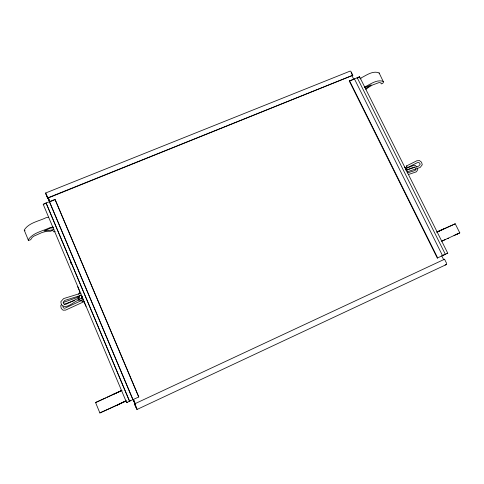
<?xml version="1.0" encoding="UTF-8"?>
<svg xmlns="http://www.w3.org/2000/svg" width="484" height="484" viewBox="0 0 484 484"><rect width="100%" height="100%" fill="white"/><g stroke="black" fill="none" stroke-linecap="round" stroke-linejoin="round"><path stroke-width="0.73" d="M81.306 298.997L82.068 296.244M77.803 296.208L79.279 299.723L83.841 301.344L85.964 306.39M45.932 194.005L47.686 198.186L352.836 75.268L350.979 71.547L350.247 71.057L45.532 193.049L47.686 198.186M136.597 407.945C137.813 412.041 130.795 395.313 136.93 409.512L446.635 264.427L446.563 263.26L444.554 259.23L444.197 259.37M127.461 402.222L126.608 402.591L43.167 204.23L55.031 199.396L138.793 396.947L126.608 402.591M79.848 295.428L79.322 297.63L80.029 298.307L83.321 299.257M78.662 294.302L79.806 291.761L77.7 286.746M359.255 77.325L359.539 76.726L349.303 81.064L437.3 258.045L437.645 257.905L349.527 80.707M357.071 78.233L358.753 77.222M61.553 304.503L60.712 305.731L61.274 308.538L63.095 310.196L65.624 310.099L83.085 302.095M82.431 297.073L81.633 298.126L82.377 299.16M406.905 171.923L420.142 167.47L422.26 164.778L421.558 162.207L419.477 160.621L416.881 160.773L406.614 165.885L406.276 166.296L406.741 167.373L407.377 167.633L417.329 162.672L418.872 162.582L419.834 163.314L420.13 164.391L418.835 166.036L407.492 169.666M136.93 409.512L137.063 408.817M138.745 396.995L55.031 199.396M359.933 78.541C365.626 75.837 372.656 70.15 379.123 72.939L383.503 82.08C383.503 83.2 380.406 84.978 381.102 82.933L379.232 82.528L372.934 84.833A9.184 2.093 -28.2 0 0 366.854 88.632L365.862 89.449M130.39 400.504L129.149 401.436M364.271 87.235C370.006 84.549 376.909 78.94 383.431 81.475M360.477 78.862L361.04 78.42M364.809 87.531L371.234 84.827L365.922 88.439M453.998 235.551L459.8 232.871L455.208 223.771L453.635 224.588M105.609 397.957L95.566 402.543L99.879 412.949L102.499 411.721M445.353 254.318L357.168 77.615M442.533 255.631L354.355 78.753M126.366 400.891L99.879 412.949M122.343 402.513L117.049 405.12M123.662 401.956L117.08 405.193L118.102 404.733M120.177 391.187L120.818 390.866M124.297 401.847L124.812 401.587M359.539 76.726L447.748 253.199L437.3 258.045M81.282 295.27L64.85 300.382L63.162 302.288L63.38 303.516L64.42 304.333L66.223 304.188L78.263 298.307L79.201 300.11C73.804 300.945 66.586 310.335 61.371 304.636L60.845 301.707L63.616 298.586L81.058 293.177M125.737 401.139L126.245 400.897M436.683 232.126L455.208 223.771M437.155 232.084L439.938 230.759M437.016 232.005L443.538 229.017L437.603 231.818M116.384 405.435L103.098 411.515M440.47 230.505L452.879 224.939M121.95 390.406L118.985 391.774M119.887 391.356L121.847 390.449L107.079 397.255M134.473 403.934L444.554 259.23M456.932 234.196L457.235 234.056L456.872 234.22M122.888 402.258L124.515 401.502M446.871 253.562L447.748 253.199M120.056 391.254L112.681 394.684L113.692 394.218M441.638 241.25L445.062 239.671M442.188 240.99L456.811 234.256M457.428 233.966L459.8 232.871M119.264 391.653L102.063 399.572M101.458 399.863L95.566 402.543M80.81 300.885L64.923 308.169L64.045 308.211L63.162 307.413L62.908 306.16M406.899 170.12L411.69 168.002L414.727 167.264L414.195 166.956M405.852 168.632L413.989 165.262L415.405 165.498L416.996 167.204M63.44 302.403L78.414 297.049M64.239 304.224L74.409 300.528M53.972 229.216L51.443 230.094L44.135 230.947L50.263 228.206L53.597 227.637M55.218 231.388L53.96 231.909L52.581 230.402L50.439 231.279L48.448 231.255A10.164 2.347 -20.9 0 0 41.769 232.635L34.037 236.077L32.228 237.348L30.649 239.743L28.465 240.445L24.2 230.063C28.919 222.567 38.823 221.309 46.149 217.661L48.539 217.237M445.455 254.251L442.394 255.504M44.044 204.073L45.702 203.407M50.602 201.471L54.541 199.886M349.303 81.064L353.683 79.303M47.511 197.962L352.836 75.268M445.074 264.996L446.635 264.427M77.857 299.336L79.237 298.858M407.383 172.909L415.012 170.537L415.841 169.17L415.829 169.811L415.484 168.704M408.526 174.482L416.452 171.79L417.752 169.63L417.377 168.414M43.342 204.69L43.687 204.653M25.053 230.705L24.321 230.68M53.204 227.044L50.275 227.474C42.925 231.146 33.148 232.471 28.235 239.798L28.338 240.385M79.201 300.11L78.263 298.307M84.452 302.185L80.84 300.649M404.382 167.089L406.155 167.966L407.274 170.199M80.677 295.022L82.147 296.184M405.205 168.831L405.876 169.442L405.949 170.32M406.614 165.885L407.377 167.633M45.532 193.049L46.307 194.078M46.531 194.749L46.748 195.185M351.13 72.667L352.606 75.631M351.85 75.444L353.532 78.819M441.68 255.709L443.701 259.763M48.188 197.448L49.652 200.921M133.626 399.724L135.393 403.898M48.146 198.01L49.616 201.495M133.13 399.239L135.193 404.116M47.517 196.716L49.489 201.386M135.381 404.763L133.602 400.316M47.033 195.857L49.58 201.895M134.915 403.965L133.136 399.445M135.472 405.289L136.313 407.28M70.295 261.771L71.172 263.859M379.123 72.939L379.214 73.568M46.071 202.953L129.561 401.266L46.071 202.953M49.404 201.61L132.955 399.687L49.404 201.61M448.166 238.237L447.573 238.509L448.166 238.237"/></g></svg>
